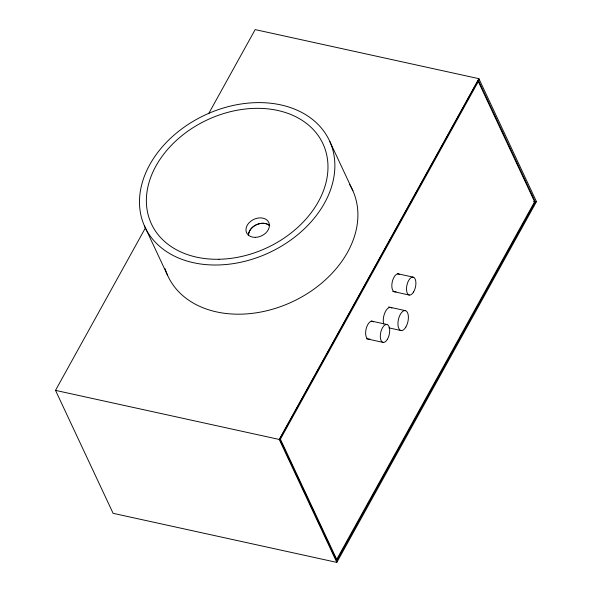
<?xml version="1.0" encoding="UTF-8"?>
<svg xmlns="http://www.w3.org/2000/svg" width="592" height="592" viewBox="0 0 592 592"><rect width="100%" height="100%" fill="white"/><g stroke="black" fill="none" stroke-linecap="round" stroke-linejoin="round"><path stroke-width="0.89" d="M208.613 113.723L255.167 29.6L478.891 78.677L536.485 201.628L535.323 201.909L337.07 560.15L336.833 562.4L113.109 513.323L55.515 390.372L145.491 227.779M55.515 390.372L279.239 439.449L280.401 439.168L478.647 80.926L478.891 78.677L279.239 439.449L336.833 562.4L536.485 201.628M533.525 201.517L535.323 201.909L478.647 80.926M397.343 273.667L413.075 277.115M392.725 291.412L409.331 295.06M388.641 306.967L405.246 310.608M371.14 321.005L386.872 324.46M388.855 327.864L401.087 330.543M366.522 338.757L383.128 342.405M329.848 141.569A101.846 75.924 -25.1 0 1 217.612 264.994A101.846 75.924 -25.1 0 1 164.065 144.87A101.846 75.924 -25.1 0 1 329.848 141.569L352.884 190.75M280.401 439.168L337.07 560.15M144.5 226.048L167.536 275.228M269.693 225.656A12.225 9.095 -24.9 0 0 256.506 224.686A12.225 9.095 -24.9 0 0 248.485 235.283A12.225 9.109 -25.1 0 1 256.499 224.671A12.225 9.109 -25.1 0 1 269.686 225.633M349.65 184.556A101.846 75.924 -25.1 0 1 291.131 302.342A101.846 75.924 -25.1 0 1 165.094 268.679M396.055 291.634A9.169 4.381 -77.6 0 1 392.193 282.162A9.169 4.381 -77.6 0 1 399.585 274.518M383.668 323.994A10.182 4.869 -77.6 0 1 385.399 311.592A10.182 4.869 -77.6 0 1 391.897 308.077M369.852 338.979A9.169 4.381 -77.6 0 1 365.989 329.507A9.169 4.381 -77.6 0 1 373.382 321.863M477.951 80.771L279.698 439.02L336.374 560.002L534.62 201.754L477.951 80.771M218.988 259.266A94.668 70.574 -25.1 0 0 323.313 144.544A94.668 70.574 -25.1 0 0 169.216 147.615A94.668 70.574 -25.1 0 0 218.988 259.266M255.344 237.355A12.225 9.109 -25.1 0 0 268.812 222.54A12.225 9.109 -25.1 0 0 248.921 222.94A12.225 9.109 -25.1 0 0 255.344 237.355M413.608 291.945A9.169 4.381 -77.6 0 0 413.505 277.234A9.169 4.381 -77.6 0 0 406.497 289.081A9.169 4.381 -77.6 0 0 413.608 291.945M405.846 327.087A10.182 4.869 -77.6 0 0 405.727 310.748A10.182 4.869 -77.6 0 0 397.935 323.905A10.182 4.869 -77.6 0 0 405.846 327.087M387.405 339.29A9.169 4.381 -77.6 0 0 387.301 324.579A9.169 4.381 -77.6 0 0 380.293 336.426A9.169 4.381 -77.6 0 0 387.405 339.29"/></g></svg>
